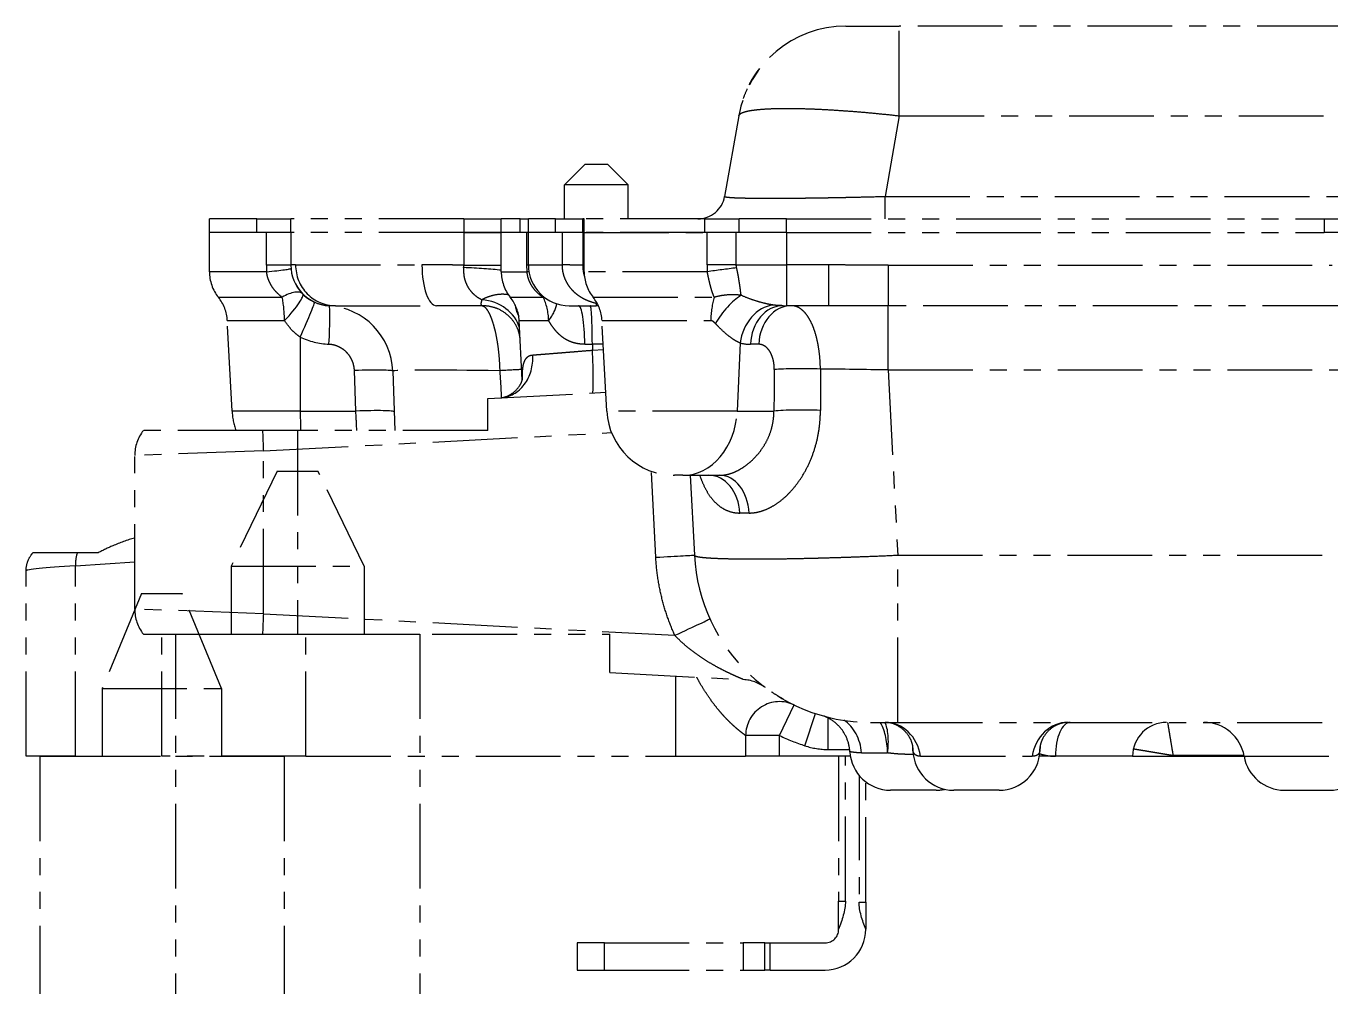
# Model space of a CAD drawing. Header units: inches. Extents: x 0 to 77285, y -118 to 40065.
# Drawn here: x 70573.9 to 70670, y 25498.2 to 25569 of the extents above; entities that cross this region are included whole.
import ezdxf

# ---------------------------------------------------------------- set-up
doc = ezdxf.new("R2010")
doc.units = ezdxf.units.IN
doc.header["$LTSCALE"] = 5
doc.header["$MEASUREMENT"] = 0
doc.linetypes.add('PHANTOM', pattern=[2.5, 1.25, -0.25, 0.25, -0.25, 0.25, -0.25])
doc.layers.add('66', color=6, linetype='PHANTOM')

# ---------------------------------------------------------------- blocks, each defined once
blk = doc.blocks.new('A$Cb1cd6385')
for p, q in [((-127, 71.5), (-127, 89.5)), ((-127, 89.5), (-35, 89.5)), ((-132, 85.4), (-139, 82)), ((-132, 85.4), (-127, 85.4)), ((-132, 75.6), (-132, 85.4)), ((-139, 79), (-139, 82)), ((-139, 79), (-132, 75.6)), ((-118, 61.5), (-118, 79.5)), ((-118, 79.5), (-30, 79.5)), ((-132, 75.6), (-127, 75.6)), ((-123, 74.9), (-130, 72)), ((-123, 74.9), (-118, 74.9)), ((-123, 66.1), (-123, 74.9)), ((-130, 69), (-130, 72)), ((-127, 71.5), (-35, 71.5)), ((-130, 69), (-123, 66.1)), ((-123, 66.1), (-118, 66.1)), ((-118, 61.5), (-35, 61.5))]:
    blk.add_line(p, q)
blk = doc.blocks.new('A$C4c8e5734')
for p, q in [((-185.622, 18.923), (-181.683, 18.923)), ((-124.079, 18.923), (-181.683, 18.923)), ((-181.683, 12.312), (-181.683, 18.923)), ((-193.501, 12.312), (-194.548, 6.376)), ((-181.683, 12.312), (-182.73, 6.376)), ((-181.683, 12.312), (-32.617, 12.312)), ((-204.85, 8.723), (-206.35, 7.223)), ((-203.15, 8.723), (-204.85, 8.723)), ((-203.15, 8.723), (-201.65, 7.223)), ((-201.65, 7.223), (-206.35, 7.223)), ((-206.35, 4.723), (-206.35, 7.223)), ((-201.65, 4.723), (-201.65, 7.223)), ((-182.73, 6.376), (-31.57, 6.376)), ((-182.73, 4.723), (-182.73, 6.376)), ((-229, 4.723), (-232.5, 4.723)), ((-232.5, 3.723), (-232.5, 4.723)), ((-229, 4.723), (-226.5, 4.723)), ((-229, 3.723), (-229, 4.723)), ((-213.766, 4.723), (-226.5, 4.723)), ((-226.5, 3.723), (-226.5, 4.723)), ((-213.766, 4.723), (-211, 4.723)), ((-213.766, 4.723), (-213.766, 3.723)), ((-209.6, 4.723), (-211, 4.723)), ((-211, 3.723), (-211, 4.723)), ((-209.6, 4.723), (-209, 4.723)), ((-209.6, 3.723), (-209.6, 4.723)), ((-207, 4.723), (-209, 4.723)), ((-209, 3.723), (-209, 4.723)), ((-207, 4.723), (-205, 4.723)), ((-207, 3.723), (-207, 4.723)), ((-204.9, 4.723), (-205, 4.723)), ((-205, 3.723), (-205, 4.723)), ((-196.005, 4.723), (-204.9, 4.723)), ((-204.9, 3.723), (-204.9, 4.723)), ((-196.005, 4.723), (-193.488, 4.723)), ((-196.005, 3.723), (-196.005, 4.723)), ((-190, 4.723), (-193.488, 4.723)), ((-193.488, 3.723), (-193.488, 4.723)), ((-190, 4.723), (-150.392, 4.723)), ((-190, 3.723), (-190, 4.723)), ((-150.392, 4.723), (-146.062, 4.723)), ((-150.392, 4.723), (-150.392, 3.723)), ((-229, 3.723), (-232.5, 3.723)), ((-232.5, 0.823), (-232.5, 3.723)), ((-229, 3.723), (-232.5, 3.723)), ((-226.5, 3.723), (-229, 3.723)), ((-228.3, 1.308), (-228.3, 3.723)), ((-213.766, 3.723), (-226.5, 3.723)), ((-226.5, 3.723), (-226.5, 1.317)), ((-213.766, 3.723), (-226.5, 3.723)), ((-213.766, 3.723), (-211, 3.723)), ((-213.766, 3.723), (-213.766, 1.317)), ((-211, 3.723), (-213.766, 3.723)), ((-209.6, 3.723), (-211, 3.723)), ((-211, 0.823), (-211, 3.723)), ((-209.6, 3.723), (-211, 3.723)), ((-209, 3.723), (-209.6, 3.723)), ((-209.132, 3.723), (-209.132, 1.323)), ((-207, 3.723), (-209, 3.723)), ((-209, 1.323), (-209, 3.723)), ((-207, 3.723), (-209, 3.723)), ((-205, 3.723), (-207, 3.723)), ((-206.5, 1.323), (-206.5, 3.723)), ((-204.9, 3.723), (-205, 3.723)), ((-205, 3.723), (-205, 1.323)), ((-204.9, 3.723), (-205, 3.723)), ((-196.005, 3.723), (-204.9, 3.723)), ((-204.9, 0.823), (-204.9, 3.723)), ((-204.9, 3.723), (-196.005, 3.723)), ((-193.488, 3.723), (-196.005, 3.723)), ((-195.847, 1.323), (-195.847, 3.723)), ((-193.69, 1.323), (-193.69, 3.723)), ((-190, 3.723), (-193.488, 3.723)), ((-190, 3.723), (-193.488, 3.723)), ((-190, 3.723), (-150.392, 3.723)), ((-190, 3.723), (-190, 1.323)), ((-190, 3.723), (-150.392, 3.723)), ((-146.062, 3.723), (-150.392, 3.723)), ((-226.5, 1.308), (-228.3, 1.308)), ((-226.5, 1.317), (-226.5, 1.308)), ((-226.149, 1.323), (-216.84, 1.323)), ((-213.766, 1.317), (-211, 1.317)), ((-209.132, 1.323), (-209, 1.323)), ((-209, 1.323), (-206.5, 1.323)), ((-205, 1.323), (-205, 1.308)), ((-205, 1.323), (-204.9, 1.323)), ((-193.69, 1.323), (-195.847, 1.323)), ((-193.69, 1.323), (-190, 1.323)), ((-186.902, 1.323), (-190, 1.323)), ((-190, 1.323), (-190, -1.677)), ((-186.902, 1.323), (-186.902, -1.677)), ((-182.514, 1.308), (-149.798, 1.308)), ((-182.514, 1.308), (-182.514, -1.686)), ((-228.286, 0.823), (-232.5, 0.823)), ((-211, 0.823), (-209.122, 0.823)), ((-195.826, 0.823), (-204.9, 0.823)), ((-195.578, -0.277), (-195.578, -0.277)), ((-193.417, -0.277), (-193.417, -0.277)), ((-231.838, -1.057), (-227.137, -1.057)), ((-223.219, -1.677), (-215.772, -1.677)), ((-210.338, -1.057), (-207.912, -1.057)), ((-206, -1.677), (-204, -1.677)), ((-204.238, -1.057), (-195.307, -1.057)), ((-204, -1.513), (-204, -1.677)), ((-203.853, -1.677), (-204, -1.677)), ((-190.247, -1.677), (-190, -1.677)), ((-186.902, -1.677), (-190, -1.677)), ((-148.682, -1.686), (-182.514, -1.686)), ((-182.514, -6.415), (-182.514, -1.686)), ((-231.18, -2.779), (-226.967, -2.779)), ((-230.831, -9.438), (-231.18, -2.779)), ((-209.68, -2.779), (-207.506, -2.779)), ((-209.451, -7.148), (-209.68, -2.779)), ((-203.58, -2.779), (-195.576, -2.779)), ((-203.231, -9.438), (-203.58, -2.779)), ((-225.821, -3.993), (-225.805, -9.438)), ((-206.671, -3.851), (-206.671, -3.851)), ((-204.85, -4.52), (-204.293, -4.52)), ((-203.489, -4.52), (-204.293, -4.52)), ((-204.293, -4.52), (-204.291, -4.957)), ((-193.414, -4.424), (-193.624, -9.438)), ((-192.039, -4.52), (-192.65, -4.52)), ((-204.291, -4.957), (-203.468, -4.914)), ((-221.713, -9.438), (-221.818, -6.45)), ((-218.991, -6.502), (-218.838, -10.877)), ((-182.514, -6.415), (-148.681, -6.415)), ((-182.514, -6.415), (-181.799, -20.057)), ((-212, -8.514), (-203.304, -8.058)), ((-212, -10.877), (-212, -8.514)), ((-225.805, -9.438), (-230.831, -9.438)), ((-225.805, -9.438), (-221.713, -9.438)), ((-193.624, -9.438), (-203.231, -9.438)), ((-193.624, -9.438), (-190.921, -9.438)), ((-191, -10.333), (-191, -10.332)), ((-190.928, -9.743), (-190.928, -9.743)), ((-228.581, -10.877), (-237.364, -10.877)), ((-212, -10.877), (-228.581, -10.877)), ((-228.523, -12.376), (-202.881, -11.032)), ((-226, -10.877), (-226, -25.877)), ((-191.053, -10.577), (-191.053, -10.577)), ((-228.523, -12.376), (-238, -12.724)), ((-228.523, -24.377), (-228.523, -12.376)), ((-238, -24.03), (-238, -12.724)), ((-199.618, -20.214), (-199.95, -13.875)), ((-197.629, -14.177), (-198.238, -14.177)), ((-197.629, -14.177), (-194.901, -14.177)), ((-197.087, -14.177), (-196.779, -20.057)), ((-242.227, -19.877), (-245.493, -19.877)), ((-240.683, -19.877), (-242.227, -19.877)), ((-181.799, -20.057), (-133.713, -20.057)), ((-181.799, -32.377), (-181.799, -20.057)), ((-242.36, -20.855), (-238, -20.548)), ((-242.36, -34.877), (-242.36, -20.855)), ((-246, -34.877), (-246, -21.213)), ((-228.523, -24.377), (-238, -24.03)), ((-228.523, -24.377), (-198.22, -25.966)), ((-237.364, -25.877), (-228.581, -25.877)), ((-236, -34.877), (-236, -25.877)), ((-228.581, -25.877), (-203, -25.877)), ((-225.384, -34.877), (-225.384, -25.877)), ((-203, -28.711), (-203, -25.877)), ((-203, -28.711), (-193.18, -29.226)), ((-198.174, -28.964), (-198.174, -34.877)), ((-195.074, -31.377), (-195.072, -31.377)), ((-190.5, -33.352), (-189.419, -31.098)), ((-188.636, -34.102), (-187.856, -31.727)), ((-186.919, -34.377), (-186.919, -32.058)), ((-183.797, -32.377), (-181.799, -32.377)), ((-181.799, -32.377), (-132.922, -32.377)), ((-190.5, -33.352), (-193, -33.352)), ((-193, -33.352), (-193, -34.877)), ((-190.5, -34.877), (-190.5, -33.352)), ((-186.919, -34.377), (-185.338, -34.377)), ((-180.688, -34.153), (-180.688, -34.153)), ((-180.677, -34.481), (-180.688, -34.157)), ((-180.665, -34.481), (-180.677, -34.481)), ((-180.65, -34.546), (-180.65, -34.546)), ((-171.323, -34.481), (-171.335, -34.481)), ((-171.323, -34.481), (-171.312, -34.157)), ((-242.36, -34.877), (-246, -34.877)), ((-242.36, -34.877), (-236, -34.877)), ((-225.384, -34.877), (-236, -34.877)), ((-225.384, -34.877), (-198.174, -34.877)), ((-198.174, -34.877), (-193, -34.877)), ((-190.5, -34.877), (-193, -34.877)), ((-185.286, -34.877), (-190.5, -34.877)), ((-186.15, -34.877), (-186.15, -45.554)), ((-185.65, -45.554), (-185.65, -34.877)), ((-184.472, -34.627), (-182.545, -34.627)), ((-180.113, -34.877), (-171.887, -34.877)), ((-170.183, -34.877), (-171.364, -34.877)), ((-164.5, -34.877), (-170.183, -34.877)), ((-164.5, -34.877), (-161.5, -34.877)), ((-161.499, -34.815), (-161.5, -34.877)), ((-161.5, -34.877), (-156.286, -34.877)), ((-156.297, -34.815), (-161.499, -34.815)), ((-156.286, -34.877), (-147.014, -34.877)), ((-184.65, -36.277), (-184.65, -45.616)), ((-184.15, -45.616), (-184.15, -36.76)), ((-178.972, -37.377), (-182.328, -37.377)), ((-174.322, -37.377), (-177.678, -37.377)), ((-153.328, -37.377), (-149.972, -37.377)), ((-186.15, -47.627), (-186.15, -45.554)), ((-186.15, -45.554), (-185.65, -45.554)), ((-184.65, -45.616), (-184.15, -45.616)), ((-184.15, -45.616), (-184.15, -47.627)), ((-203.4, -48.627), (-205.4, -48.627)), ((-205.4, -48.627), (-205.4, -50.627)), ((-203.4, -48.627), (-193.191, -48.627)), ((-203.4, -50.627), (-203.4, -48.627)), ((-191.591, -48.627), (-193.191, -48.627)), ((-193.191, -48.627), (-193.191, -50.627)), ((-191.591, -48.627), (-191.191, -48.627)), ((-191.591, -50.627), (-191.591, -48.627)), ((-191.191, -48.627), (-187.15, -48.627)), ((-191.191, -50.627), (-191.191, -48.627)), ((-205.4, -50.627), (-203.4, -50.627)), ((-203.4, -50.627), (-193.191, -50.627)), ((-193.191, -50.627), (-191.591, -50.627)), ((-191.191, -50.627), (-191.591, -50.627)), ((-191.191, -50.627), (-187.15, -50.627))]:
    blk.add_line(p, q)
for centre, radius, start, end in [((-185.622, 10.923), 8, 90, 170), ((-196.517, 6.723), 2, 270, 350), ((-223.5, 1.308), 3, 180, 266.50413), ((-206, 1.323), 3, 180, 270), ((-202, 1.323), 3, 180, 196.18502), ((-202, 1.308), 3, 180, 196.38215), ((-229.5, 0.823), 3, 180, 218.79941), ((-208, 0.823), 3, 180, 218.79941), ((-201.9, 0.823), 3, 180, 218.79941), ((-234.176, -2.936), 3, 3, 38.79941), ((-223.988, -6.677), 5, 2, 86.50413), ((-212.676, -2.936), 3, 3, 38.79941), ((-207.5, -1.304), 2.5, 187.27198, 207.72758), ((-206.576, -2.936), 3, 3, 38.79941), ((-225.838, -9.177), 5, 183, 199.87687), ((-198.238, -9.177), 5, 183, 270), ((-235, -12.724), 3, 142.0022, 180), ((-183.797, -19.377), 13, 183, 270), ((-235, -24.03), 3, 180, 217.9978), ((-193.337, -32.222), 3, 53.39849, 87), ((-190.5, -33.352), 2.5, 64.3752, 180), ((-162, -34.877), 2.5, 90, 180), ((-159.244, -35.377), 3, 9.59407, 90), ((-183.797, -19.377), 15.5, 244.3752, 251.80513), ((-186.919, -28.877), 5.5, 251.80513, 270), ((-182.328, -34.377), 3, 183.19763, 270), ((-177.678, -34.377), 3, 182, 270), ((-174.322, -34.377), 3, 270, 358), ((-153.328, -34.377), 3, 189.59407, 270), ((-149.972, -34.377), 3, 270, 350.40593), ((-178.972, -34.377), 3, 270, 282.44819), ((-187.15, -47.627), 1, 270, 0), ((-187.15, -47.627), 3, 270, 0)]:
    blk.add_arc(centre, radius, start, end)
for centre, major_axis, ratio, start_param, end_param in [((-183.321, 10.923), (0, -4), 0.855198, 4.243517, 4.24352), ((-221.097, 1.308), (0, 7.853), 0.917264, 1.570848, 1.632664), ((-229.48, 0.823), (2.99, 0.243), 0.035059, 5.120343, 6.283185), ((-223.5, 1.317), (-3, 0), 0.999982, 0, 1.530228), ((-223.219, 1.323), (0, -3), 0.976609, 4.712356, 6.283153), ((-215.772, 1.323), (0, -3), 0.355982, 4.712389, 6.283185), ((-214.992, 1.309), (0.008, -1.648), 0.743841, 1.459525, 1.572033), ((-214.531, 0.823), (4.997, -0.186), 0.068072, 0.788609, 1.42107), ((-203.784, 1.323), (0, -7.849), 0.681461, 4.712403, 4.776146), ((-190.371, 1.324), (-0.001, 5.733), 0.955213, 1.570692, 1.658016), ((-194.641, 0.823), (-3.966, -0.521), 0.040361, 4.45859, 5.010555), ((-211.317, 0.823), (2.994, 0.186), 0.066449, 5.53108, 5.613331), ((-207, 1.308), (-2, 0), 0.515653, 1.91992, 1.920014), ((-227.741, -2.936), (2.12, 2.122), 0.37066, 0.000026, 0.945252), ((-227.741, -2.936), (2.12, 2.122), 0.149088, 4.933483, 6.283151), ((-193.811, -3.149), (-1.745, -2.44), 0.425327, 3.938837, 4.945993), ((-227.741, -2.936), (0, -3), 0.25825, 1.623158, 2.247969), ((-225.992, -4.15), (1.246, 2.729), 0.030258, 4.783765, 6.283185), ((-223.866, -4.68), (0.183, 2.994), 0.053862, 4.768137, 6.283185), ((-212.558, -3.79), (2.962, -0.479), 0.849545, 0.373485, 1.663787), ((-212.418, -4.68), (0.851, 2.877), 0.978232, 0.000055, 0.279907), ((-212.418, -4.68), (0.851, 2.877), 0.978232, 0.000009, 0.000055), ((-209.356, -2.936), (-1.908, -2.315), 0.044474, 3.773035, 3.802389), ((-209.356, -2.936), (0, -3), 0.617289, 1.623157, 2.247975), ((-209.356, -2.936), (2.312, 1.912), 0.409317, 5.245762, 5.890628), ((-205.306, -4.677), (0, 3), 0.152088, 4.764749, 6.283185), ((-204.449, -4.677), (0, 3), 0.052336, 4.764749, 6.283185), ((-204, -4.348), (-1, -2.828), 0.694693, 3.586993, 3.612363), ((-194.35, -2.936), (0, -3), 0.409114, 4.03521, 4.660029), ((-191.011, -4.581), (0.757, 2.903), 0.797384, 0.299105, 1.722851), ((-190.247, -4.677), (0, 3), 0.801997, 0, 1.518436), ((-189.636, -4.677), (0, 3), 0.801997, 0.000001, 1.518437), ((-223.335, 1.433), (5.876, -1.13), 0.997186, 4.473351, 4.841712), ((-188.596, 12.142), (-4.912, -16.539), 0.410438, 0.013779, 0.121301), ((-211.21, -5.469), (0.157, -2.996), 0.844347, 0.000027, 1.578955), ((-204.448, -5.114), (0.157, -2.996), 0.054999, 0, 1.620346), ((-221.989, -6.607), (2.998, 0.105), 0.0504, 0, 1.511895), ((-208.979, -6.677), (10.012, -0.175), 0.017391, 1.785893, 3.142503), ((-211.746, -6.594), (2.993, 0.208), 0.027333, 0.715574, 1.355545), ((3091.621, 201.554), (-1572.624, -2915.839), 0.998486, 5.269232, 5.269834), ((2187.922, 205.919), (259.092, 3964.186), 0.596589, 1.663309, 1.66408), ((-188.488, -6.543), (-3, 0.03), 0.07414, 4.375685, 5.641988), ((-182.46, -6.677), (15.034, -0.262), 0.017337, 1.574737, 1.912644), ((2709.677, 259.192), (255.97, 4730.932), 0.609995, 1.659915, 1.660561), ((-211.21, -5.469), (0.157, -2.996), 0.844347, 0, 0.000027), ((-225.519, -9.177), (0, -5), 0.057154, 4.764749, 5.059306), ((-221.885, -9.595), (2.998, 0.105), 0.0504, 0, 1.511895), ((-221.899, -9.177), (-0.28, 5), 0.034186, 4.36356, 4.658117), ((-197.629, -9.177), (0, -5), 0.801997, 0, 1.518436), ((-188.518, -9.595), (-3, 0.029), 0.074755, 4.36449, 5.641954), ((-228.366, -12.376), (0.157, -2.996), 0.052264, 4.185554, 4.70965), ((-191.229, -11.315), (-2.996, -0.157), 0.109338, 1.488423, 1.488433), ((-195.708, -17.177), (0, 3), 0.764838, 4.786101, 6.283174), ((-195.708, -17.177), (0, 3), 0.764838, 6.283174, 6.283185), ((-194.901, -17.177), (0, 3), 0.719851, 4.786357, 6.283185), ((-181.992, -17.175), (14.941, -0.156), 0.010413, 2.37446, 2.441743), ((-241.022, -20.855), (0.141, -1.995), 0.668216, 4.15362, 4.665365), ((-199.775, -20.214), (2.996, 0.157), 0.002743, 4.764677, 6.283185), ((-235, -20.879), (-11, -0.334), 0.030292, 5.444508, 6.282266), ((-228.366, -24.377), (-0.157, -2.996), 0.052264, 4.715128, 5.239224), ((-198.377, -25.966), (2.734, 1.235), 0.021577, 4.760099, 6.283185), ((-186.919, -34.877), (0, -3), 0.818695, 1.654227, 2.654021), ((-183.758, -34.877), (0, -3), 0.405934, 1.65426, 2.555907), ((-182.737, -35.377), (0, 3), 0.887112, 6.283168, 6.283186), ((-182.737, -35.377), (0, 3), 0.887112, 4.879837, 6.283168), ((-183.758, -34.877), (-0.549, -2.949), 0.387171, 1.727453, 2.650207), ((-169.263, -35.377), (0, 3), 0.887112, 0.00002, 1.403348), ((-169.104, -34.877), (0, 2.5), 0.431687, 0, 1.570796), ((-169.263, -35.377), (0, 3), 0.887112, 0, 0.00002), ((-183.656, -34.586), (2.964, 0.462), 0.865651, 6.283069, 6.283289), ((-183.656, -34.586), (2.964, 0.462), 0.865651, 6.145342, 6.283069), ((-168.344, -34.586), (-2.964, 0.462), 0.865652, 0.000083, 0.137845), ((-168.344, -34.586), (-2.964, 0.462), 0.865652, 6.283097, 6.283268)]:
    blk.add_ellipse(centre, major_axis=major_axis, ratio=ratio, start_param=start_param, end_param=end_param)
for points in [[(-192.729, 14.597), (-192.531, 14.98), (-192.28, 15.387), (-191.98, 15.78)], [(-192.722, 14.61), (-192.52, 14.999), (-192.264, 15.411), (-191.958, 15.808)], [(-193.167, 13.584), (-193.093, 13.793), (-192.997, 14.036), (-192.878, 14.293)], [(-193.413, 12.444), (-193.363, 12.485), (-193.292, 12.523), (-193.201, 12.558)], [(-193.201, 12.558), (-193.11, 12.594), (-192.999, 12.626), (-192.868, 12.656)], [(-190.409, 12.856), (-190.136, 12.86), (-189.847, 12.86), (-189.545, 12.857)], [(-189.545, 12.857), (-189.242, 12.853), (-188.926, 12.847), (-188.597, 12.837)], [(-185.347, 12.659), (-184.957, 12.63), (-184.559, 12.597), (-184.155, 12.562)], [(-184.155, 12.562), (-183.751, 12.526), (-183.341, 12.487), (-182.928, 12.445)], [(-193.501, 12.312), (-193.493, 12.359), (-193.463, 12.403), (-193.413, 12.444)], [(-182.928, 12.445), (-182.515, 12.404), (-182.1, 12.36), (-181.683, 12.312)], [(-194.548, 6.376), (-194.55, 6.364), (-194.53, 6.353), (-194.488, 6.343)], [(-194.488, 6.343), (-194.482, 6.341), (-194.475, 6.34), (-194.468, 6.338)], [(-194.468, 6.338), (-194.427, 6.33), (-194.372, 6.322), (-194.302, 6.314)], [(-194.302, 6.314), (-194.276, 6.312), (-194.248, 6.309), (-194.219, 6.307)], [(-194.219, 6.307), (-194.152, 6.301), (-194.075, 6.295), (-193.989, 6.29)], [(-193.989, 6.29), (-193.931, 6.287), (-193.869, 6.283), (-193.803, 6.28)], [(-193.803, 6.28), (-193.726, 6.277), (-193.642, 6.273), (-193.554, 6.27)], [(-192.344, 6.245), (-192.125, 6.243), (-191.892, 6.241), (-191.645, 6.24)], [(-191.645, 6.24), (-191.624, 6.24), (-191.603, 6.24), (-191.582, 6.24)], [(-191.582, 6.24), (-191.312, 6.239), (-191.026, 6.239), (-190.725, 6.24)], [(-190.725, 6.24), (-190.702, 6.24), (-190.679, 6.24), (-190.655, 6.24)], [(-190.655, 6.24), (-190.375, 6.241), (-190.083, 6.242), (-189.778, 6.245)], [(-189.778, 6.245), (-189.702, 6.245), (-189.625, 6.246), (-189.548, 6.247)], [(-189.548, 6.247), (-189.289, 6.249), (-189.022, 6.251), (-188.748, 6.255)], [(-188.748, 6.255), (-188.611, 6.256), (-188.473, 6.258), (-188.333, 6.26)], [(-188.333, 6.26), (-188.109, 6.263), (-187.88, 6.266), (-187.648, 6.269)], [(-187.648, 6.269), (-187.445, 6.272), (-187.239, 6.276), (-187.029, 6.279)], [(-187.029, 6.279), (-186.85, 6.282), (-186.668, 6.286), (-186.484, 6.289)], [(-186.484, 6.289), (-186.209, 6.294), (-185.929, 6.3), (-185.645, 6.305)], [(-185.645, 6.305), (-185.519, 6.308), (-185.392, 6.311), (-185.264, 6.314)], [(-185.264, 6.314), (-184.914, 6.321), (-184.558, 6.329), (-184.201, 6.338)], [(-184.201, 6.338), (-184.136, 6.34), (-184.071, 6.341), (-184.006, 6.343)], [(-184.006, 6.343), (-183.582, 6.353), (-183.157, 6.364), (-182.73, 6.376)], [(-226.469, 1.32), (-226.491, 1.319), (-226.5, 1.318), (-226.5, 1.317)], [(-226.36, 1.323), (-226.412, 1.322), (-226.447, 1.321), (-226.469, 1.32)], [(-226.149, 1.323), (-226.239, 1.323), (-226.308, 1.323), (-226.36, 1.323)], [(-215.812, 1.323), (-216.154, 1.323), (-216.497, 1.323), (-216.84, 1.323)], [(-215.504, 1.322), (-215.607, 1.322), (-215.709, 1.323), (-215.812, 1.323)], [(-214.788, 1.321), (-215.027, 1.321), (-215.265, 1.322), (-215.504, 1.322)], [(-214.176, 1.319), (-214.38, 1.319), (-214.584, 1.32), (-214.788, 1.321)], [(-213.766, 1.317), (-213.903, 1.318), (-214.04, 1.318), (-214.176, 1.319)], [(-213.773, 1.132), (-213.782, 1.018), (-213.783, 0.904), (-213.778, 0.793)], [(-206.072, 1.321), (-206.205, 1.322), (-206.349, 1.322), (-206.5, 1.323)], [(-206.479, 0.98), (-206.493, 1.093), (-206.5, 1.207), (-206.5, 1.323)], [(-206.475, 0.951), (-206.476, 0.961), (-206.478, 0.97), (-206.479, 0.98)], [(-205, 1.308), (-205, 1.309), (-205.015, 1.31), (-205.046, 1.311)], [(-193.687, 1.252), (-193.689, 1.276), (-193.69, 1.3), (-193.69, 1.323)], [(-193.679, 1.181), (-193.683, 1.205), (-193.685, 1.228), (-193.687, 1.252)], [(-193.665, 1.109), (-193.671, 1.133), (-193.675, 1.157), (-193.679, 1.181)], [(-193.577, 0.688), (-193.603, 0.824), (-193.633, 0.964), (-193.665, 1.109)], [(-228.034, -0.017), (-228.08, 0.073), (-228.119, 0.165), (-228.153, 0.258)], [(-213.778, 0.793), (-213.772, 0.681), (-213.759, 0.572), (-213.739, 0.463)], [(-213.739, 0.463), (-213.719, 0.354), (-213.692, 0.245), (-213.657, 0.139)], [(-213.657, 0.139), (-213.621, 0.032), (-213.578, -0.073), (-213.526, -0.176)], [(-209.122, 0.823), (-209.112, 0.708), (-209.092, 0.592), (-209.064, 0.478)], [(-209.064, 0.478), (-209.035, 0.364), (-208.998, 0.251), (-208.951, 0.139)], [(-208.951, 0.139), (-208.904, 0.028), (-208.847, -0.082), (-208.78, -0.19)], [(-206.408, 0.619), (-206.437, 0.727), (-206.459, 0.838), (-206.475, 0.951)], [(-206.401, 0.595), (-206.403, 0.603), (-206.406, 0.611), (-206.408, 0.619)], [(-206.29, 0.276), (-206.334, 0.38), (-206.371, 0.486), (-206.401, 0.595)], [(-206.281, 0.255), (-206.284, 0.262), (-206.287, 0.269), (-206.29, 0.276)], [(-206.123, -0.056), (-206.183, 0.046), (-206.236, 0.15), (-206.281, 0.255)], [(-195.739, 0.395), (-195.768, 0.533), (-195.797, 0.676), (-195.826, 0.823)], [(-195.729, 0.349), (-195.732, 0.364), (-195.735, 0.379), (-195.739, 0.395)], [(-195.648, -0.001), (-195.675, 0.109), (-195.702, 0.227), (-195.729, 0.349)], [(-227.436, -0.809), (-227.527, -0.724), (-227.609, -0.637), (-227.683, -0.55)], [(-227.137, -1.057), (-227.245, -0.977), (-227.345, -0.894), (-227.436, -0.809)], [(-213.526, -0.176), (-213.474, -0.279), (-213.413, -0.38), (-213.343, -0.478)], [(-213.343, -0.478), (-213.272, -0.576), (-213.192, -0.671), (-213.101, -0.761)], [(-213.101, -0.761), (-213.011, -0.851), (-212.91, -0.937), (-212.798, -1.017)], [(-211.407, -0.883), (-211.564, -0.91), (-211.729, -0.951), (-211.9, -1.01)], [(-210.958, -0.839), (-211.099, -0.842), (-211.249, -0.855), (-211.407, -0.883)], [(-210.931, -0.839), (-210.94, -0.839), (-210.949, -0.839), (-210.958, -0.839)], [(-210.557, -0.862), (-210.674, -0.846), (-210.799, -0.838), (-210.931, -0.839)], [(-210.473, -0.875), (-210.5, -0.87), (-210.528, -0.866), (-210.557, -0.862)], [(-208.259, -0.797), (-208.152, -0.89), (-208.037, -0.976), (-207.912, -1.057)], [(-206.113, -0.073), (-206.117, -0.067), (-206.12, -0.062), (-206.123, -0.056)], [(-205.904, -0.375), (-205.982, -0.277), (-206.051, -0.176), (-206.113, -0.073)], [(-205.893, -0.389), (-205.896, -0.384), (-205.9, -0.38), (-205.904, -0.375)], [(-205.627, -0.676), (-205.725, -0.584), (-205.813, -0.488), (-205.893, -0.389)], [(-205.617, -0.686), (-205.62, -0.683), (-205.624, -0.68), (-205.627, -0.676)], [(-205.293, -0.95), (-205.41, -0.867), (-205.518, -0.779), (-205.617, -0.686)], [(-205.283, -0.957), (-205.287, -0.954), (-205.29, -0.952), (-205.293, -0.95)], [(-195.628, -0.082), (-195.635, -0.056), (-195.642, -0.029), (-195.648, -0.001)], [(-195.56, -0.342), (-195.582, -0.262), (-195.605, -0.175), (-195.628, -0.082)], [(-195.53, -0.444), (-195.54, -0.411), (-195.55, -0.377), (-195.56, -0.342)], [(-195.474, -0.626), (-195.492, -0.569), (-195.511, -0.508), (-195.53, -0.444)], [(-195.343, -0.975), (-195.359, -0.939), (-195.374, -0.901), (-195.39, -0.861)], [(-194.831, -0.948), (-194.994, -0.977), (-195.152, -1.013), (-195.307, -1.057)], [(-193.335, -0.913), (-193.444, -0.898), (-193.552, -0.888), (-193.658, -0.882)], [(-193.38, -0.556), (-193.389, -0.484), (-193.399, -0.407), (-193.411, -0.321)], [(-193.355, -0.751), (-193.363, -0.692), (-193.371, -0.627), (-193.38, -0.556)], [(-193.335, -0.913), (-193.341, -0.864), (-193.348, -0.81), (-193.355, -0.751)], [(-192.641, -1.192), (-192.862, -1.112), (-193.094, -1.02), (-193.335, -0.913)], [(-212.798, -1.017), (-212.787, -1.025), (-212.775, -1.034), (-212.764, -1.042)], [(-212.764, -1.042), (-212.661, -1.113), (-212.549, -1.179), (-212.428, -1.241)], [(-212.5, -1.507), (-212.503, -1.541), (-212.501, -1.57), (-212.493, -1.595)], [(-212.478, -1.392), (-212.49, -1.436), (-212.497, -1.473), (-212.5, -1.507)], [(-212.428, -1.241), (-212.449, -1.297), (-212.466, -1.348), (-212.478, -1.392)], [(-212.162, -1.111), (-212.25, -1.149), (-212.339, -1.192), (-212.428, -1.241)], [(-212.377, -1.685), (-212.325, -1.7), (-212.27, -1.731), (-212.215, -1.78)], [(-212.215, -1.78), (-212.161, -1.828), (-212.105, -1.893), (-212.049, -1.975)], [(-211.9, -1.01), (-211.986, -1.039), (-212.073, -1.073), (-212.162, -1.111)], [(-204, -1.513), (-204.157, -1.476), (-204.313, -1.43), (-204.463, -1.377)], [(-203.929, -1.525), (-203.952, -1.521), (-203.976, -1.517), (-204, -1.513)], [(-195.307, -1.057), (-195.319, -1.03), (-195.331, -1.003), (-195.343, -0.975)], [(-192.013, -1.397), (-192.21, -1.339), (-192.42, -1.272), (-192.641, -1.192)], [(-191.455, -1.54), (-191.629, -1.501), (-191.815, -1.454), (-192.013, -1.397)], [(-190.97, -1.629), (-191.119, -1.607), (-191.281, -1.578), (-191.455, -1.54)], [(-190.734, -1.656), (-190.813, -1.649), (-190.892, -1.64), (-190.97, -1.629)], [(-189.297, -1.732), (-189.407, -1.695), (-189.52, -1.677), (-189.636, -1.677)], [(-182.514, -1.686), (-182.943, -1.686), (-183.767, -1.685), (-184.912, -1.681), (-185.962, -1.678), (-186.599, -1.677), (-186.902, -1.677)], [(-212.049, -1.975), (-211.993, -2.058), (-211.936, -2.157), (-211.88, -2.271)], [(-211.88, -2.271), (-211.825, -2.385), (-211.77, -2.515), (-211.718, -2.659)], [(-211.718, -2.659), (-211.665, -2.802), (-211.614, -2.96), (-211.566, -3.131)], [(-207.265, -3.171), (-207.345, -3.054), (-207.427, -2.924), (-207.506, -2.779)], [(-195.494, -2.793), (-195.522, -2.784), (-195.549, -2.779), (-195.576, -2.779)], [(-195.407, -2.834), (-195.436, -2.817), (-195.465, -2.802), (-195.494, -2.793)], [(-195.319, -2.899), (-195.349, -2.873), (-195.378, -2.852), (-195.407, -2.834)], [(-188.206, -2.847), (-188.279, -2.703), (-188.357, -2.571), (-188.438, -2.452)], [(-188.002, -3.31), (-188.065, -3.145), (-188.133, -2.99), (-188.206, -2.847)], [(-225.821, -3.993), (-225.951, -3.902), (-226.081, -3.797), (-226.208, -3.681)], [(-207.026, -3.486), (-207.106, -3.391), (-207.185, -3.288), (-207.265, -3.171)], [(-195.225, -2.992), (-195.257, -2.956), (-195.289, -2.925), (-195.319, -2.899)], [(-194.673, -3.55), (-194.846, -3.389), (-195.032, -3.204), (-195.225, -2.992)], [(-194.185, -3.96), (-194.336, -3.845), (-194.499, -3.71), (-194.673, -3.55)], [(-187.83, -3.832), (-187.882, -3.649), (-187.94, -3.474), (-188.002, -3.31)], [(-187.692, -4.405), (-187.732, -4.206), (-187.778, -4.015), (-187.83, -3.832)], [(-221.818, -6.45), (-221.821, -6.35), (-221.843, -6.154), (-221.917, -5.871), (-222.033, -5.6), (-222.186, -5.349), (-222.375, -5.124), (-222.594, -4.928), (-222.839, -4.767), (-223.108, -4.641), (-223.396, -4.557), (-223.594, -4.53), (-223.695, -4.523)], [(-206.246, -4.161), (-206.338, -4.106), (-206.431, -4.043), (-206.521, -3.974)], [(-205.976, -4.3), (-206.063, -4.262), (-206.154, -4.215), (-206.246, -4.161)], [(-205.29, -4.492), (-205.362, -4.482), (-205.434, -4.47), (-205.506, -4.454)], [(-205.073, -4.513), (-205.146, -4.509), (-205.218, -4.502), (-205.29, -4.492)], [(-204.85, -4.52), (-204.925, -4.52), (-205, -4.518), (-205.073, -4.513)], [(-193.766, -4.245), (-193.895, -4.169), (-194.034, -4.075), (-194.185, -3.96)], [(-193.414, -4.424), (-193.52, -4.381), (-193.638, -4.322), (-193.766, -4.245)], [(-191.856, -4.542), (-191.915, -4.527), (-191.976, -4.52), (-192.039, -4.52)], [(-187.589, -5.018), (-187.617, -4.809), (-187.652, -4.603), (-187.692, -4.405)], [(-211.22, -4.956), (-211.192, -5.192), (-211.169, -5.439), (-211.151, -5.693)], [(-211.151, -5.693), (-211.133, -5.947), (-211.12, -6.206), (-211.113, -6.469)], [(-209.248, -5.685), (-209.209, -5.611), (-209.164, -5.549), (-209.11, -5.496)], [(-208.681, -5.312), (-208.563, -5.302), (-208.433, -5.292), (-208.297, -5.28)], [(-207.37, -5.206), (-207.198, -5.192), (-207.018, -5.177), (-206.833, -5.162)], [(-205.636, -5.066), (-205.421, -5.048), (-205.199, -5.03), (-204.974, -5.012)], [(-204.974, -5.012), (-204.749, -4.994), (-204.521, -4.976), (-204.291, -4.957)], [(-191.152, -5.173), (-191.186, -5.107), (-191.223, -5.045), (-191.262, -4.988)], [(-191.058, -5.382), (-191.086, -5.309), (-191.118, -5.239), (-191.152, -5.173)], [(-190.985, -5.611), (-191.006, -5.531), (-191.031, -5.455), (-191.058, -5.382)], [(-190.932, -5.856), (-190.946, -5.773), (-190.964, -5.69), (-190.985, -5.611)], [(-187.524, -5.658), (-187.54, -5.437), (-187.561, -5.226), (-187.589, -5.018)], [(-187.495, -6.343), (-187.498, -6.108), (-187.508, -5.878), (-187.524, -5.658)], [(-190.9, -6.112), (-190.907, -6.024), (-190.918, -5.94), (-190.932, -5.856)], [(-190.891, -6.386), (-190.89, -6.292), (-190.893, -6.2), (-190.9, -6.112)], [(-191.645, -11.985), (-191.531, -11.799), (-191.428, -11.606), (-191.337, -11.404)], [(-191.337, -11.404), (-191.247, -11.201), (-191.168, -10.99), (-191.105, -10.773)], [(-192.016, -12.512), (-191.884, -12.347), (-191.758, -12.17), (-191.645, -11.985)], [(-193.294, -13.658), (-193.15, -13.569), (-193.004, -13.467), (-192.859, -13.353)], [(-192.859, -13.353), (-192.714, -13.239), (-192.569, -13.111), (-192.428, -12.971)], [(-192.428, -12.971), (-192.286, -12.831), (-192.147, -12.678), (-192.016, -12.512)], [(-196.381, -14.177), (-196.312, -14.381), (-196.236, -14.579), (-196.155, -14.767)], [(-189.397, -15.034), (-189.215, -14.811), (-189.039, -14.567), (-188.872, -14.303)], [(-188.872, -14.303), (-188.705, -14.04), (-188.547, -13.757), (-188.405, -13.461)], [(-196.155, -14.767), (-196.046, -15.017), (-195.927, -15.248), (-195.8, -15.456)], [(-189.955, -15.643), (-189.765, -15.461), (-189.579, -15.258), (-189.397, -15.034)], [(-195.8, -15.456), (-195.672, -15.663), (-195.537, -15.848), (-195.395, -16.01)], [(-195.395, -16.01), (-195.254, -16.171), (-195.107, -16.309), (-194.953, -16.428)], [(-190.526, -16.128), (-190.335, -15.986), (-190.144, -15.825), (-189.955, -15.643)], [(-194.953, -16.428), (-194.8, -16.546), (-194.639, -16.644), (-194.473, -16.723)], [(-194.473, -16.723), (-194.307, -16.801), (-194.134, -16.86), (-193.958, -16.899)], [(-193.958, -16.899), (-193.782, -16.937), (-193.603, -16.956), (-193.42, -16.956)], [(-192.747, -16.955), (-192.57, -16.955), (-192.39, -16.938), (-192.209, -16.904)], [(-192.209, -16.904), (-192.029, -16.871), (-191.846, -16.821), (-191.661, -16.753)], [(-196.779, -20.057), (-196.778, -20.081), (-196.748, -20.104), (-196.692, -20.125)], [(-196.692, -20.125), (-196.678, -20.13), (-196.662, -20.135), (-196.645, -20.14)], [(-196.645, -20.14), (-196.593, -20.155), (-196.526, -20.17), (-196.444, -20.183)], [(-184.97, -20.185), (-184.581, -20.171), (-184.188, -20.157), (-183.792, -20.141)], [(-183.792, -20.141), (-183.66, -20.136), (-183.528, -20.131), (-183.396, -20.125)], [(-183.396, -20.125), (-182.867, -20.104), (-182.333, -20.081), (-181.799, -20.057)], [(-198.22, -25.966), (-198.414, -25.535), (-198.767, -24.653), (-199.182, -23.268), (-199.48, -21.801), (-199.589, -20.754), (-199.618, -20.214)], [(-196.444, -20.183), (-196.39, -20.192), (-196.329, -20.201), (-196.261, -20.209)], [(-196.261, -20.209), (-196.193, -20.218), (-196.119, -20.226), (-196.039, -20.233)], [(-196.039, -20.233), (-195.918, -20.244), (-195.783, -20.255), (-195.633, -20.264)], [(-195.633, -20.264), (-195.583, -20.268), (-195.532, -20.271), (-195.479, -20.274)], [(-195.479, -20.274), (-195.268, -20.286), (-195.032, -20.296), (-194.772, -20.305)], [(-194.772, -20.305), (-194.513, -20.313), (-194.23, -20.32), (-193.925, -20.325)], [(-193.925, -20.325), (-193.849, -20.327), (-193.771, -20.328), (-193.693, -20.329)], [(-193.693, -20.329), (-193.456, -20.332), (-193.207, -20.335), (-192.947, -20.336)], [(-192.947, -20.336), (-192.774, -20.337), (-192.595, -20.338), (-192.412, -20.338)], [(-192.412, -20.338), (-192.229, -20.338), (-192.041, -20.337), (-191.849, -20.336)], [(-187.957, -20.276), (-187.839, -20.273), (-187.72, -20.27), (-187.599, -20.267)], [(-185.74, -20.212), (-185.486, -20.203), (-185.229, -20.194), (-184.97, -20.185)], [(-197.799, -26.389), (-197.949, -26.248), (-198.089, -26.107), (-198.22, -25.966)], [(-197.325, -26.81), (-197.49, -26.672), (-197.649, -26.531), (-197.799, -26.389)], [(-196.811, -27.216), (-196.988, -27.084), (-197.16, -26.949), (-197.325, -26.81)], [(-196.257, -27.606), (-196.45, -27.477), (-196.634, -27.348), (-196.811, -27.216)], [(-195.662, -27.983), (-195.861, -27.863), (-196.064, -27.735), (-196.257, -27.606)], [(-195.082, -28.314), (-195.265, -28.214), (-195.462, -28.102), (-195.662, -27.983)], [(-194.576, -28.579), (-194.73, -28.501), (-194.899, -28.413), (-195.082, -28.314)], [(-194.153, -28.785), (-194.28, -28.725), (-194.421, -28.656), (-194.576, -28.579)], [(-193.811, -28.943), (-193.912, -28.897), (-194.026, -28.845), (-194.153, -28.785)], [(-193.549, -29.059), (-193.624, -29.027), (-193.711, -28.988), (-193.811, -28.943)], [(-193.364, -29.14), (-193.413, -29.119), (-193.475, -29.092), (-193.549, -29.059)], [(-193.248, -29.191), (-193.276, -29.178), (-193.314, -29.162), (-193.364, -29.14)], [(-193.19, -29.218), (-193.201, -29.212), (-193.22, -29.204), (-193.248, -29.191)], [(-193.18, -29.226), (-193.176, -29.226), (-193.179, -29.223), (-193.19, -29.218)], [(-191.082, -30.143), (-191.085, -30.141), (-191.088, -30.14), (-191.09, -30.138)], [(-190.524, -30.501), (-190.734, -30.374), (-190.924, -30.251), (-191.082, -30.143)], [(-190.201, -30.69), (-190.313, -30.626), (-190.421, -30.563), (-190.524, -30.501)], [(-161.858, -32.669), (-161.875, -32.563), (-161.892, -32.465), (-161.906, -32.377)], [(-161.799, -33.018), (-161.82, -32.894), (-161.84, -32.777), (-161.858, -32.669)], [(-161.734, -33.411), (-161.757, -33.274), (-161.779, -33.142), (-161.799, -33.018)], [(-161.663, -33.838), (-161.688, -33.689), (-161.711, -33.548), (-161.734, -33.411)], [(-185.311, -34.546), (-185.32, -34.545), (-185.324, -34.544), (-185.324, -34.544)], [(-180.665, -34.481), (-180.677, -34.376), (-180.684, -34.268), (-180.688, -34.157)], [(-180.625, -34.614), (-180.643, -34.573), (-180.657, -34.529), (-180.665, -34.481)], [(-171.335, -34.481), (-171.343, -34.526), (-171.355, -34.568), (-171.372, -34.607)], [(-171.312, -34.157), (-171.317, -34.276), (-171.324, -34.383), (-171.335, -34.481)], [(-171.308, -34.125), (-171.312, -34.149), (-171.313, -34.162), (-171.313, -34.162)], [(-164.438, -34.325), (-164.417, -34.329), (-164.389, -34.333), (-164.356, -34.339)], [(-164.356, -34.339), (-164.309, -34.346), (-164.251, -34.356), (-164.182, -34.368)], [(-164.182, -34.368), (-164.112, -34.379), (-164.033, -34.393), (-163.943, -34.408)], [(-163.297, -34.515), (-163.172, -34.536), (-163.04, -34.558), (-162.904, -34.581)], [(-162.904, -34.581), (-162.767, -34.604), (-162.626, -34.627), (-162.477, -34.652)], [(-161.585, -34.307), (-161.612, -34.144), (-161.638, -33.987), (-161.663, -33.838)], [(-161.499, -34.815), (-161.53, -34.641), (-161.558, -34.471), (-161.585, -34.307)], [(-184.472, -34.627), (-184.595, -34.627), (-184.705, -34.622), (-184.803, -34.614)], [(-181.917, -34.698), (-182.127, -34.681), (-182.338, -34.658), (-182.545, -34.627)], [(-181.284, -34.734), (-181.496, -34.726), (-181.706, -34.715), (-181.917, -34.698)], [(-180.656, -34.744), (-180.864, -34.744), (-181.075, -34.741), (-181.284, -34.734)], [(-180.553, -34.724), (-180.582, -34.692), (-180.606, -34.655), (-180.625, -34.614)], [(-180.113, -34.877), (-180.185, -34.877), (-180.249, -34.87), (-180.304, -34.858)], [(-171.689, -34.856), (-171.746, -34.87), (-171.811, -34.877), (-171.887, -34.877)], [(-171.542, -34.8), (-171.584, -34.824), (-171.632, -34.843), (-171.689, -34.856)], [(-171.337, -34.684), (-171.326, -34.688), (-171.315, -34.692), (-171.303, -34.695)], [(-171.303, -34.695), (-171.248, -34.714), (-171.192, -34.731), (-171.134, -34.747)], [(-171.134, -34.747), (-171.077, -34.763), (-171.018, -34.777), (-170.958, -34.791)], [(-170.958, -34.791), (-170.868, -34.811), (-170.776, -34.828), (-170.681, -34.841)], [(-170.681, -34.841), (-170.649, -34.846), (-170.617, -34.85), (-170.585, -34.854)], [(-170.585, -34.854), (-170.455, -34.869), (-170.321, -34.877), (-170.183, -34.877)], [(-162.477, -34.652), (-162.328, -34.677), (-162.171, -34.703), (-162.007, -34.73)], [(-162.007, -34.73), (-161.844, -34.757), (-161.673, -34.785), (-161.499, -34.815)], [(-185.65, -45.554), (-185.65, -46.245), (-185.9, -46.936), (-186.15, -47.627)], [(-184.15, -47.627), (-184.4, -46.957), (-184.65, -46.286), (-184.65, -45.616)]]:
    blk.add_open_spline(points, degree=3)
for points, knots in [([(-192.868, 12.656), (-192.737, 12.685), (-192.586, 12.711), (-192.417, 12.735), (-192.247, 12.758), (-192.059, 12.778), (-191.853, 12.795), (-191.646, 12.812), (-191.422, 12.825), (-191.181, 12.835), (-190.94, 12.846), (-190.682, 12.853), (-190.409, 12.856)], [0.2, 0.2, 0.2, 0.2, 0.2666667, 0.2666667, 0.2666667, 0.3333333, 0.3333333, 0.3333333, 0.4, 0.4, 0.4, 0.4666667, 0.4666667, 0.4666667, 0.4666667]), ([(-188.597, 12.837), (-188.268, 12.827), (-187.926, 12.814), (-187.575, 12.797), (-187.224, 12.781), (-186.862, 12.761), (-186.491, 12.738), (-186.119, 12.715), (-185.737, 12.689), (-185.347, 12.659)], [0.6, 0.6, 0.6, 0.6, 0.6666667, 0.6666667, 0.6666667, 0.7333333, 0.7333333, 0.7333333, 0.8, 0.8, 0.8, 0.8]), ([(-193.554, 6.27), (-193.452, 6.267), (-193.344, 6.264), (-193.228, 6.261), (-193.156, 6.259), (-193.081, 6.257), (-193.003, 6.255)], [0.26666667, 0.26666667, 0.26666667, 0.26666667, 0.30769668, 0.30769668, 0.30769668, 0.33333333, 0.33333333, 0.33333333, 0.33333333]), ([(-193.003, 6.255), (-192.848, 6.252), (-192.682, 6.249), (-192.505, 6.247), (-192.452, 6.246), (-192.399, 6.246), (-192.344, 6.245)], [0.33333333, 0.33333333, 0.33333333, 0.33333333, 0.38461254, 0.38461254, 0.38461254, 0.4, 0.4, 0.4, 0.4]), ([(-205.046, 1.311), (-205.076, 1.312), (-205.121, 1.313), (-205.181, 1.314), (-205.241, 1.314), (-205.315, 1.315), (-205.402, 1.316), (-205.489, 1.317), (-205.59, 1.317), (-205.702, 1.318), (-205.814, 1.319), (-205.938, 1.32), (-206.072, 1.321)], [0.1666667, 0.1666667, 0.1666667, 0.1666667, 0.3333333, 0.3333333, 0.3333333, 0.5, 0.5, 0.5, 0.6666667, 0.6666667, 0.6666667, 0.8333333, 0.8333333, 0.8333333, 0.8333333]), ([(-182.514, 1.308), (-182.938, 1.308), (-183.756, 1.31), (-184.895, 1.316), (-185.948, 1.322), (-186.593, 1.323), (-186.902, 1.323)], [0, 0, 0, 0, 0.25, 0.5, 0.75, 0.9999996, 0.9999996, 0.9999996, 0.9999996]), ([(-228.153, 0.258), (-228.187, 0.351), (-228.215, 0.445), (-228.237, 0.539), (-228.259, 0.634), (-228.275, 0.729), (-228.286, 0.823)], [0.7142857, 0.7142857, 0.7142857, 0.7142857, 0.8571429, 0.8571429, 0.8571429, 1, 1, 1, 1]), ([(-193.411, -0.321), (-193.423, -0.235), (-193.436, -0.142), (-193.452, -0.039), (-193.467, 0.064), (-193.485, 0.177), (-193.506, 0.299), (-193.526, 0.421), (-193.55, 0.552), (-193.577, 0.688)], [0.4285714, 0.4285714, 0.4285714, 0.4285714, 0.5714286, 0.5714286, 0.5714286, 0.7142857, 0.7142857, 0.7142857, 0.8571429, 0.8571429, 0.8571429, 0.8571429]), ([(-227.683, -0.55), (-227.756, -0.462), (-227.821, -0.374), (-227.879, -0.286), (-227.938, -0.197), (-227.989, -0.108), (-228.034, -0.017)], [0.2857143, 0.2857143, 0.2857143, 0.2857143, 0.4285714, 0.4285714, 0.4285714, 0.5714286, 0.5714286, 0.5714286, 0.5714286]), ([(-208.78, -0.19), (-208.714, -0.298), (-208.637, -0.403), (-208.55, -0.505), (-208.463, -0.607), (-208.365, -0.705), (-208.259, -0.797)], [0.5, 0.5, 0.5, 0.5, 0.6666667, 0.6666667, 0.6666667, 0.8333333, 0.8333333, 0.8333333, 0.8333333]), ([(-204.463, -1.377), (-204.613, -1.323), (-204.757, -1.261), (-204.894, -1.191), (-205.032, -1.12), (-205.163, -1.041), (-205.283, -0.957)], [0.1, 0.1, 0.1, 0.1, 0.2, 0.2, 0.2, 0.3, 0.3, 0.3, 0.3]), ([(-195.39, -0.861), (-195.405, -0.822), (-195.42, -0.78), (-195.436, -0.736), (-195.448, -0.701), (-195.461, -0.664), (-195.474, -0.626)], [0.1666667, 0.1666667, 0.1666667, 0.1666667, 0.2589629, 0.2589629, 0.2589629, 0.3333333, 0.3333333, 0.3333333, 0.3333333]), ([(-193.658, -0.882), (-193.724, -0.878), (-193.789, -0.875), (-193.852, -0.874), (-194.019, -0.87), (-194.177, -0.874), (-194.34, -0.886), (-194.502, -0.899), (-194.669, -0.92), (-194.831, -0.948)], [0.1542906, 0.1542906, 0.1542906, 0.1542906, 0.25, 0.25, 0.25, 0.5, 0.5, 0.5, 0.75, 0.75, 0.75, 0.75]), ([(-223.622, -1.681), (-223.636, -1.682), (-223.659, -1.684), (-223.679, -1.686), (-223.683, -1.686), (-223.683, -1.686)], [0, 0, 0, 0, 0.3333333, 0.6666667, 0.9999997, 0.9999997, 0.9999997, 0.9999997]), ([(-223.219, -1.677), (-223.304, -1.677), (-223.441, -1.677), (-223.566, -1.678), (-223.608, -1.68), (-223.622, -1.681)], [0.0000009, 0.0000009, 0.0000009, 0.0000009, 0.3333333, 0.6666667, 0.9999998, 0.9999998, 0.9999998, 0.9999998]), ([(-212.377, -1.685), (-212.663, -1.684), (-213.235, -1.681), (-214.081, -1.678), (-214.925, -1.677), (-215.49, -1.677), (-215.772, -1.677)], [0, 0, 0, 0, 0.25, 0.5, 0.75, 0.9999991, 0.9999991, 0.9999991, 0.9999991]), ([(-212.493, -1.595), (-212.486, -1.62), (-212.472, -1.639), (-212.453, -1.654), (-212.434, -1.67), (-212.408, -1.68), (-212.377, -1.685)], [0.6, 0.6, 0.6, 0.6, 0.8, 0.8, 0.8, 1, 1, 1, 1]), ([(-209.607, -4.174), (-209.611, -4.102), (-209.62, -4.009), (-209.658, -3.797), (-209.689, -3.674), (-209.791, -3.376), (-209.873, -3.198), (-210.109, -2.808), (-210.28, -2.598), (-210.702, -2.213), (-210.965, -2.043), (-211.349, -1.875), (-211.457, -1.836), (-211.566, -1.803)], [0, 0, 0, 0, 0.0421743, 0.0421743, 0.0889168, 0.0889168, 0.1537493, 0.1537493, 0.2389198, 0.2389198, 0.3359547, 0.3359547, 0.3727214, 0.3727214, 0.3727214, 0.3727214]), ([(-190.247, -1.677), (-190.33, -1.677), (-190.412, -1.675), (-190.493, -1.672), (-190.574, -1.668), (-190.654, -1.663), (-190.734, -1.656)], [0, 0, 0, 0, 0.3333333, 0.3333333, 0.3333333, 0.6666667, 0.6666667, 0.6666667, 0.6666667]), ([(-188.438, -2.452), (-188.519, -2.333), (-188.604, -2.228), (-188.694, -2.134), (-188.784, -2.04), (-188.879, -1.957), (-188.98, -1.889), (-189.081, -1.821), (-189.188, -1.768), (-189.297, -1.732)], [0.6363636, 0.6363636, 0.6363636, 0.6363636, 0.7272727, 0.7272727, 0.7272727, 0.8181818, 0.8181818, 0.8181818, 0.9090909, 0.9090909, 0.9090909, 0.9090909]), ([(-226.208, -3.681), (-226.335, -3.565), (-226.459, -3.438), (-226.585, -3.289), (-226.712, -3.14), (-226.841, -2.97), (-226.967, -2.779)], [0.3333333, 0.3333333, 0.3333333, 0.3333333, 0.6666667, 0.6666667, 0.6666667, 1, 1, 1, 1]), ([(-211.566, -3.131), (-211.517, -3.301), (-211.472, -3.485), (-211.429, -3.678), (-211.387, -3.87), (-211.349, -4.072), (-211.314, -4.284), (-211.279, -4.497), (-211.247, -4.72), (-211.22, -4.956)], [0.5, 0.5, 0.5, 0.5, 0.6, 0.6, 0.6, 0.7, 0.7, 0.7, 0.8, 0.8, 0.8, 0.8]), ([(-206.521, -3.974), (-206.611, -3.905), (-206.698, -3.829), (-206.782, -3.748), (-206.866, -3.667), (-206.947, -3.581), (-207.026, -3.486)], [0.6363636, 0.6363636, 0.6363636, 0.6363636, 0.7272727, 0.7272727, 0.7272727, 0.8181818, 0.8181818, 0.8181818, 0.8181818]), ([(-205.506, -4.454), (-205.579, -4.438), (-205.652, -4.418), (-205.729, -4.393), (-205.807, -4.369), (-205.889, -4.338), (-205.976, -4.3)], [0.2727273, 0.2727273, 0.2727273, 0.2727273, 0.3636364, 0.3636364, 0.3636364, 0.4545455, 0.4545455, 0.4545455, 0.4545455]), ([(-191.529, -4.703), (-191.578, -4.665), (-191.629, -4.632), (-191.684, -4.605), (-191.739, -4.578), (-191.797, -4.556), (-191.856, -4.542)], [0.7272727, 0.7272727, 0.7272727, 0.7272727, 0.8181818, 0.8181818, 0.8181818, 0.9090909, 0.9090909, 0.9090909, 0.9090909]), ([(-191.262, -4.988), (-191.302, -4.93), (-191.345, -4.877), (-191.389, -4.83), (-191.433, -4.782), (-191.48, -4.74), (-191.529, -4.703)], [0.5454545, 0.5454545, 0.5454545, 0.5454545, 0.6363636, 0.6363636, 0.6363636, 0.7272727, 0.7272727, 0.7272727, 0.7272727]), ([(-209.446, -7.129), (-209.449, -6.968), (-209.449, -6.821), (-209.444, -6.687), (-209.439, -6.534), (-209.429, -6.396), (-209.413, -6.272), (-209.397, -6.147), (-209.375, -6.037), (-209.348, -5.94), (-209.32, -5.843), (-209.288, -5.758), (-209.248, -5.685)], [0.3124553, 0.3124553, 0.3124553, 0.3124553, 0.4, 0.4, 0.4, 0.5, 0.5, 0.5, 0.6, 0.6, 0.6, 0.7, 0.7, 0.7, 0.7]), ([(-209.11, -5.496), (-209.056, -5.443), (-208.994, -5.4), (-208.923, -5.369), (-208.851, -5.338), (-208.771, -5.319), (-208.681, -5.312)], [0.8, 0.8, 0.8, 0.8, 0.9, 0.9, 0.9, 1, 1, 1, 1]), ([(-208.297, -5.28), (-208.16, -5.269), (-208.015, -5.258), (-207.861, -5.245), (-207.707, -5.233), (-207.542, -5.22), (-207.37, -5.206)], [0.125, 0.125, 0.125, 0.125, 0.25, 0.25, 0.25, 0.375, 0.375, 0.375, 0.375]), ([(-206.833, -5.162), (-206.648, -5.147), (-206.458, -5.132), (-206.258, -5.116), (-206.059, -5.1), (-205.851, -5.083), (-205.636, -5.066)], [0.5, 0.5, 0.5, 0.5, 0.625, 0.625, 0.625, 0.75, 0.75, 0.75, 0.75]), ([(-211.053, -8.464), (-211.018, -8.463), (-210.956, -8.457), (-210.793, -8.423), (-210.69, -8.393), (-210.435, -8.289), (-210.277, -8.201), (-209.931, -7.94), (-209.754, -7.741), (-209.573, -7.451), (-209.527, -7.355), (-209.471, -7.214), (-209.454, -7.162), (-209.437, -7.097), (-209.433, -7.077), (-209.43, -7.061), (-209.43, -7.058), (-209.43, -7.058)], [0, 0, 0, 0, 0.0510612, 0.0510612, 0.1052169, 0.1052169, 0.1804482, 0.1804482, 0.2856755, 0.2856755, 0.3377646, 0.3377646, 0.3761147, 0.3761147, 0.4034245, 0.4034245, 0.4189634, 0.4189634, 0.4189634, 0.4189634]), ([(-191.105, -10.773), (-191.042, -10.555), (-190.994, -10.332), (-190.963, -10.109), (-190.933, -9.885), (-190.919, -9.661), (-190.921, -9.438)], [0.8333333, 0.8333333, 0.8333333, 0.8333333, 0.9166667, 0.9166667, 0.9166667, 1, 1, 1, 1]), ([(-188.405, -13.461), (-188.262, -13.166), (-188.133, -12.857), (-188.02, -12.534), (-187.907, -12.211), (-187.809, -11.874), (-187.73, -11.527), (-187.652, -11.18), (-187.592, -10.823), (-187.552, -10.466), (-187.512, -10.109), (-187.493, -9.753), (-187.493, -9.394)], [0.6666667, 0.6666667, 0.6666667, 0.6666667, 0.75, 0.75, 0.75, 0.8333333, 0.8333333, 0.8333333, 0.9166667, 0.9166667, 0.9166667, 1, 1, 1, 1]), ([(-194.901, -14.177), (-194.779, -14.177), (-194.654, -14.166), (-194.526, -14.145), (-194.398, -14.124), (-194.268, -14.092), (-194.134, -14.05)], [0, 0, 0, 0, 0.0833333, 0.0833333, 0.0833333, 0.1666667, 0.1666667, 0.1666667, 0.1666667]), ([(-194.134, -14.05), (-194, -14.007), (-193.862, -13.954), (-193.721, -13.889), (-193.581, -13.823), (-193.438, -13.747), (-193.294, -13.658)], [0.1666667, 0.1666667, 0.1666667, 0.1666667, 0.25, 0.25, 0.25, 0.3333333, 0.3333333, 0.3333333, 0.3333333]), ([(-191.661, -16.753), (-191.476, -16.685), (-191.287, -16.6), (-191.098, -16.496), (-190.908, -16.392), (-190.717, -16.27), (-190.526, -16.128)], [0.1666667, 0.1666667, 0.1666667, 0.1666667, 0.25, 0.25, 0.25, 0.3333333, 0.3333333, 0.3333333, 0.3333333]), ([(-238.001, -18.795), (-238.557, -18.946), (-239.1, -19.148), (-239.987, -19.529), (-240.342, -19.7), (-240.683, -19.877)], [-0.518621, -0.518621, -0.518621, -0.518621, -0.3450233, -0.3450233, -0.2222562, -0.2222562, -0.2222562, -0.2222562]), ([(-246, -21.213), (-246, -20.993), (-245.963, -20.769), (-245.822, -20.358), (-245.718, -20.164), (-245.56, -19.955), (-245.527, -19.915), (-245.493, -19.877)], [0, 0, 0, 0, 0.0670114, 0.0670114, 0.1326886, 0.1326886, 0.148767, 0.148767, 0.148767, 0.148767]), ([(-191.849, -20.336), (-191.56, -20.335), (-191.261, -20.333), (-190.953, -20.33), (-190.85, -20.329), (-190.747, -20.328), (-190.642, -20.326)], [0.53333333, 0.53333333, 0.53333333, 0.53333333, 0.58333664, 0.58333664, 0.58333664, 0.6, 0.6, 0.6, 0.6]), ([(-190.642, -20.326), (-190.223, -20.321), (-189.787, -20.315), (-189.339, -20.306), (-188.891, -20.298), (-188.431, -20.288), (-187.957, -20.276)], [0.6, 0.6, 0.6, 0.6, 0.6666667, 0.6666667, 0.6666667, 0.7333333, 0.7333333, 0.7333333, 0.7333333]), ([(-187.599, -20.267), (-187.239, -20.257), (-186.871, -20.247), (-186.496, -20.235), (-186.247, -20.228), (-185.995, -20.22), (-185.74, -20.212)], [0.74999872, 0.74999872, 0.74999872, 0.74999872, 0.8, 0.8, 0.8, 0.83332038, 0.83332038, 0.83332038, 0.83332038]), ([(-193, -33.352), (-193, -33.352), (-193.013, -33.343), (-193.061, -33.308), (-193.138, -33.251), (-193.24, -33.174), (-193.369, -33.074), (-193.522, -32.949), (-193.698, -32.801), (-193.895, -32.627), (-194.116, -32.42), (-194.355, -32.183), (-194.597, -31.928), (-194.862, -31.631), (-195.171, -31.259), (-195.522, -30.799), (-195.914, -30.233), (-196.282, -29.638), (-196.52, -29.211), (-196.607, -29.046)], [0, 0, 0, 0, 0.05, 0.1, 0.15, 0.2, 0.25, 0.3, 0.35, 0.4, 0.45, 0.5, 0.55, 0.6, 0.65, 0.7, 0.75, 0.8, 0.8286219, 0.8286219, 0.8286219, 0.8286219]), ([(-185.324, -34.544), (-185.342, -34.22), (-185.414, -33.896), (-185.653, -33.299), (-185.821, -33.019), (-186.232, -32.533), (-186.48, -32.32), (-186.886, -32.071), (-187.028, -31.999), (-187.194, -31.93), (-187.215, -31.922), (-187.236, -31.914)], [0, 0, 0, 0, 0.0972217, 0.0972217, 0.1927526, 0.1927526, 0.2883433, 0.2883433, 0.3356746, 0.3356746, 0.342375, 0.342375, 0.342375, 0.342375]), ([(-180.692, -34.124), (-180.708, -34.022), (-180.741, -33.891), (-180.855, -33.602), (-180.942, -33.441), (-181.199, -33.087), (-181.39, -32.9), (-181.84, -32.591), (-182.112, -32.477), (-182.502, -32.388), (-182.642, -32.377), (-182.737, -32.377)], [0, 0, 0, 0, 0.0657479, 0.0657479, 0.1387178, 0.1387178, 0.2365866, 0.2365866, 0.34717, 0.34717, 0.4179613, 0.4179613, 0.4179613, 0.4179613]), ([(-169.263, -32.377), (-169.34, -32.377), (-169.445, -32.384), (-169.694, -32.429), (-169.842, -32.471), (-170.194, -32.617), (-170.399, -32.741), (-170.796, -33.076), (-170.98, -33.307), (-171.161, -33.643), (-171.206, -33.749), (-171.274, -33.95), (-171.296, -34.046), (-171.308, -34.124)], [0, 0, 0, 0, 0.0570102, 0.0570102, 0.1211724, 0.1211724, 0.2102837, 0.2102837, 0.3186543, 0.3186543, 0.3676525, 0.3676525, 0.4183374, 0.4183374, 0.4183374, 0.4183374]), ([(-184.803, -34.614), (-184.9, -34.607), (-184.984, -34.598), (-185.054, -34.588), (-185.125, -34.579), (-185.182, -34.57), (-185.225, -34.562), (-185.268, -34.555), (-185.296, -34.549), (-185.311, -34.546)], [0.1111111, 0.1111111, 0.1111111, 0.1111111, 0.2222222, 0.2222222, 0.2222222, 0.3333333, 0.3333333, 0.3333333, 0.4444444, 0.4444444, 0.4444444, 0.4444444]), ([(-180.687, -34.162), (-180.687, -34.162), (-180.688, -34.155), (-180.69, -34.137), (-180.691, -34.131), (-180.692, -34.125)], [0.02289394, 0.02289394, 0.02289394, 0.02289394, 0.04511783, 0.04511783, 0.05302885, 0.05302885, 0.05302885, 0.05302885]), ([(-163.943, -34.408), (-163.854, -34.422), (-163.754, -34.439), (-163.646, -34.457), (-163.538, -34.475), (-163.421, -34.495), (-163.297, -34.515)], [0.4, 0.4, 0.4, 0.4, 0.5, 0.5, 0.5, 0.6, 0.6, 0.6, 0.6]), ([(-180.304, -34.858), (-180.359, -34.846), (-180.405, -34.829), (-180.446, -34.807), (-180.488, -34.784), (-180.523, -34.756), (-180.553, -34.724)], [0.2, 0.2, 0.2, 0.2, 0.4, 0.4, 0.4, 0.6, 0.6, 0.6, 0.6]), ([(-171.372, -34.607), (-171.389, -34.647), (-171.411, -34.683), (-171.439, -34.715), (-171.467, -34.748), (-171.501, -34.776), (-171.542, -34.8)], [0.2, 0.2, 0.2, 0.2, 0.4, 0.4, 0.4, 0.6, 0.6, 0.6, 0.6])]:
    blk.add_open_spline(points, degree=3, knots=knots)
blk = doc.blocks.new('A$Cf772756f')
at = {"layer": '66'}
blk.add_blockref('A$C4c8e5734', (124, 152.877), dxfattribs=at)
at = {"layer": '66', "rotation": 270}
blk.add_blockref('A$Cb1cd6385', (-182.5, 0), dxfattribs=at)

msp = doc.modelspace()

# ---------------------------------------------------------------- block references
at = {"layer": '66'}
msp.add_blockref('A$Cf772756f', (70695.86379752, 25397.23021317, 0), dxfattribs=at)

doc.saveas('drawing.dxf')
